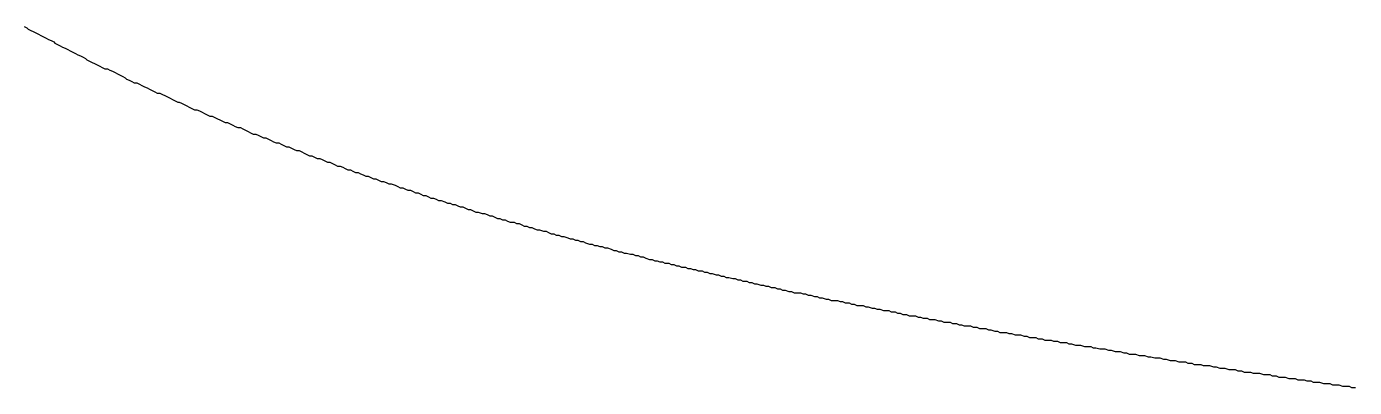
# Model space of a CAD drawing. Header units: millimetres. Extents: x 111 to 2999, y 81 to 1941.
# Drawn here: x 984.49 to 994.87, y 1359.39 to 1362.21 of the extents above; entities that cross this region are included whole.
import ezdxf

# ---------------------------------------------------------------- set-up
doc = ezdxf.new("R2010")
doc.units = ezdxf.units.MM

msp = doc.modelspace()

# ---------------------------------------------------------------- linework, layer by layer
msp.add_polyline3d([(984.47, 1362.213, 0), (984.49, 1362.203, 0), (984.5, 1362.193, 0), (984.52, 1362.183, 0), (984.54, 1362.173, 0), (984.56, 1362.163, 0), (984.58, 1362.153, 0), (984.6, 1362.143, 0), (984.62, 1362.133, 0), (984.64, 1362.123, 0), (984.66, 1362.113, 0), (984.68, 1362.103, 0), (984.7, 1362.093, 0), (984.71, 1362.083, 0), (984.73, 1362.073, 0), (984.75, 1362.063, 0), (984.77, 1362.053, 0), (984.79, 1362.043, 0), (984.81, 1362.033, 0), (984.83, 1362.023, 0), (984.85, 1362.013, 0), (984.87, 1362.003, 0), (984.89, 1361.993, 0), (984.91, 1361.983, 0), (984.93, 1361.973, 0), (984.95, 1361.963, 0), (984.96, 1361.953, 0), (984.98, 1361.943, 0), (985, 1361.933, 0), (985.02, 1361.923, 0), (985.04, 1361.913, 0), (985.06, 1361.903, 0), (985.08, 1361.893, 0), (985.1, 1361.883, 0), (985.12, 1361.883, 0), (985.14, 1361.873, 0), (985.16, 1361.863, 0), (985.18, 1361.853, 0), (985.2, 1361.843, 0), (985.22, 1361.833, 0), (985.24, 1361.823, 0), (985.26, 1361.813, 0), (985.27, 1361.803, 0), (985.29, 1361.793, 0), (985.31, 1361.783, 0), (985.33, 1361.773, 0), (985.35, 1361.773, 0), (985.37, 1361.763, 0), (985.39, 1361.753, 0), (985.41, 1361.743, 0), (985.43, 1361.733, 0), (985.45, 1361.723, 0), (985.47, 1361.713, 0), (985.49, 1361.703, 0), (985.51, 1361.693, 0), (985.53, 1361.693, 0), (985.55, 1361.683, 0), (985.57, 1361.673, 0), (985.59, 1361.663, 0), (985.61, 1361.653, 0), (985.63, 1361.643, 0), (985.65, 1361.633, 0), (985.67, 1361.623, 0), (985.68, 1361.623, 0), (985.7, 1361.613, 0), (985.72, 1361.603, 0), (985.74, 1361.593, 0), (985.76, 1361.583, 0), (985.78, 1361.573, 0), (985.8, 1361.563, 0), (985.82, 1361.563, 0), (985.84, 1361.553, 0), (985.86, 1361.543, 0), (985.88, 1361.533, 0), (985.9, 1361.523, 0), (985.92, 1361.513, 0), (985.94, 1361.513, 0), (985.96, 1361.503, 0), (985.98, 1361.493, 0), (986, 1361.483, 0), (986.02, 1361.473, 0), (986.04, 1361.463, 0), (986.06, 1361.463, 0), (986.08, 1361.453, 0), (986.1, 1361.443, 0), (986.12, 1361.433, 0), (986.14, 1361.423, 0), (986.16, 1361.423, 0), (986.18, 1361.413, 0), (986.2, 1361.403, 0), (986.22, 1361.393, 0), (986.24, 1361.383, 0), (986.26, 1361.373, 0), (986.28, 1361.373, 0), (986.3, 1361.363, 0), (986.32, 1361.353, 0), (986.34, 1361.343, 0), (986.36, 1361.343, 0), (986.38, 1361.333, 0), (986.4, 1361.323, 0), (986.42, 1361.313, 0), (986.44, 1361.303, 0), (986.46, 1361.303, 0), (986.48, 1361.293, 0), (986.5, 1361.283, 0), (986.52, 1361.273, 0), (986.54, 1361.273, 0), (986.56, 1361.263, 0), (986.58, 1361.253, 0), (986.6, 1361.243, 0), (986.62, 1361.243, 0), (986.64, 1361.233, 0), (986.66, 1361.223, 0), (986.68, 1361.213, 0), (986.7, 1361.203, 0), (986.72, 1361.203, 0), (986.74, 1361.193, 0), (986.76, 1361.183, 0), (986.78, 1361.183, 0), (986.8, 1361.173, 0), (986.82, 1361.163, 0), (986.84, 1361.153, 0), (986.86, 1361.153, 0), (986.88, 1361.143, 0), (986.9, 1361.133, 0), (986.92, 1361.123, 0), (986.94, 1361.123, 0), (986.96, 1361.113, 0), (986.98, 1361.103, 0), (987, 1361.093, 0), (987.02, 1361.093, 0), (987.04, 1361.083, 0), (987.06, 1361.073, 0), (987.08, 1361.073, 0), (987.1, 1361.063, 0), (987.12, 1361.053, 0), (987.14, 1361.043, 0), (987.16, 1361.043, 0), (987.18, 1361.033, 0), (987.2, 1361.023, 0), (987.22, 1361.023, 0), (987.24, 1361.013, 0), (987.26, 1361.003, 0), (987.28, 1361.003, 0), (987.3, 1360.993, 0), (987.32, 1360.983, 0), (987.34, 1360.983, 0), (987.37, 1360.973, 0), (987.39, 1360.963, 0), (987.41, 1360.953, 0), (987.43, 1360.953, 0), (987.45, 1360.943, 0), (987.47, 1360.933, 0), (987.49, 1360.933, 0), (987.51, 1360.923, 0), (987.53, 1360.913, 0), (987.55, 1360.913, 0), (987.57, 1360.903, 0), (987.59, 1360.893, 0), (987.61, 1360.893, 0), (987.63, 1360.883, 0), (987.65, 1360.873, 0), (987.67, 1360.873, 0), (987.69, 1360.863, 0), (987.71, 1360.853, 0), (987.73, 1360.853, 0), (987.76, 1360.843, 0), (987.78, 1360.833, 0), (987.8, 1360.833, 0), (987.82, 1360.823, 0), (987.84, 1360.823, 0), (987.86, 1360.813, 0), (987.88, 1360.803, 0), (987.9, 1360.803, 0), (987.92, 1360.793, 0), (987.94, 1360.783, 0), (987.96, 1360.783, 0), (987.98, 1360.773, 0), (988, 1360.763, 0), (988.02, 1360.763, 0), (988.05, 1360.753, 0), (988.07, 1360.753, 0), (988.09, 1360.743, 0), (988.11, 1360.733, 0), (988.13, 1360.733, 0), (988.15, 1360.723, 0), (988.17, 1360.713, 0), (988.19, 1360.713, 0), (988.21, 1360.703, 0), (988.23, 1360.703, 0), (988.25, 1360.693, 0), (988.27, 1360.683, 0), (988.3, 1360.683, 0), (988.32, 1360.673, 0), (988.34, 1360.673, 0), (988.36, 1360.663, 0), (988.38, 1360.653, 0), (988.4, 1360.653, 0), (988.42, 1360.643, 0), (988.44, 1360.643, 0), (988.46, 1360.633, 0), (988.48, 1360.623, 0), (988.5, 1360.623, 0), (988.53, 1360.613, 0), (988.55, 1360.613, 0), (988.57, 1360.603, 0), (988.59, 1360.593, 0), (988.61, 1360.593, 0), (988.63, 1360.583, 0), (988.65, 1360.583, 0), (988.67, 1360.573, 0), (988.69, 1360.573, 0), (988.72, 1360.563, 0), (988.74, 1360.553, 0), (988.76, 1360.553, 0), (988.78, 1360.543, 0), (988.8, 1360.543, 0), (988.82, 1360.533, 0), (988.84, 1360.533, 0), (988.86, 1360.523, 0), (988.89, 1360.513, 0), (988.91, 1360.513, 0), (988.93, 1360.503, 0), (988.95, 1360.503, 0), (988.97, 1360.493, 0), (988.99, 1360.493, 0), (989.01, 1360.483, 0), (989.03, 1360.483, 0), (989.06, 1360.473, 0), (989.08, 1360.463, 0), (989.1, 1360.463, 0), (989.12, 1360.453, 0), (989.14, 1360.453, 0), (989.16, 1360.443, 0), (989.18, 1360.443, 0), (989.21, 1360.433, 0), (989.23, 1360.433, 0), (989.25, 1360.423, 0), (989.27, 1360.423, 0), (989.29, 1360.413, 0), (989.31, 1360.413, 0), (989.33, 1360.403, 0), (989.36, 1360.393, 0), (989.38, 1360.393, 0), (989.4, 1360.383, 0), (989.42, 1360.383, 0), (989.44, 1360.373, 0), (989.46, 1360.373, 0), (989.48, 1360.363, 0), (989.51, 1360.363, 0), (989.53, 1360.353, 0), (989.55, 1360.353, 0), (989.57, 1360.343, 0), (989.59, 1360.343, 0), (989.61, 1360.333, 0), (989.64, 1360.333, 0), (989.66, 1360.323, 0), (989.68, 1360.323, 0), (989.7, 1360.313, 0), (989.72, 1360.313, 0), (989.74, 1360.303, 0), (989.77, 1360.303, 0), (989.79, 1360.293, 0), (989.81, 1360.293, 0), (989.83, 1360.283, 0), (989.85, 1360.283, 0), (989.88, 1360.273, 0), (989.9, 1360.273, 0), (989.92, 1360.263, 0), (989.94, 1360.263, 0), (989.96, 1360.253, 0), (989.98, 1360.253, 0), (990.01, 1360.243, 0), (990.03, 1360.243, 0), (990.05, 1360.233, 0), (990.07, 1360.233, 0), (990.09, 1360.223, 0), (990.12, 1360.223, 0), (990.14, 1360.213, 0), (990.16, 1360.213, 0), (990.18, 1360.203, 0), (990.2, 1360.203, 0), (990.23, 1360.193, 0), (990.25, 1360.193, 0), (990.27, 1360.183, 0), (990.29, 1360.183, 0), (990.31, 1360.173, 0), (990.34, 1360.173, 0), (990.36, 1360.163, 0), (990.38, 1360.163, 0), (990.4, 1360.153, 0), (990.42, 1360.153, 0), (990.45, 1360.143, 0), (990.47, 1360.143, 0), (990.49, 1360.133, 0), (990.51, 1360.133, 0), (990.54, 1360.133, 0), (990.56, 1360.123, 0), (990.58, 1360.123, 0), (990.6, 1360.113, 0), (990.62, 1360.113, 0), (990.65, 1360.103, 0), (990.67, 1360.103, 0), (990.69, 1360.093, 0), (990.71, 1360.093, 0), (990.74, 1360.083, 0), (990.76, 1360.083, 0), (990.78, 1360.073, 0), (990.8, 1360.073, 0), (990.83, 1360.073, 0), (990.85, 1360.063, 0), (990.87, 1360.063, 0), (990.89, 1360.053, 0), (990.92, 1360.053, 0), (990.94, 1360.043, 0), (990.96, 1360.043, 0), (990.98, 1360.033, 0), (991, 1360.033, 0), (991.03, 1360.033, 0), (991.05, 1360.023, 0), (991.07, 1360.023, 0), (991.1, 1360.013, 0), (991.12, 1360.013, 0), (991.14, 1360.003, 0), (991.16, 1360.003, 0), (991.19, 1359.993, 0), (991.21, 1359.993, 0), (991.23, 1359.993, 0), (991.25, 1359.983, 0), (991.28, 1359.983, 0), (991.3, 1359.973, 0), (991.32, 1359.973, 0), (991.34, 1359.963, 0), (991.37, 1359.963, 0), (991.39, 1359.953, 0), (991.41, 1359.953, 0), (991.44, 1359.953, 0), (991.46, 1359.943, 0), (991.48, 1359.943, 0), (991.5, 1359.933, 0), (991.53, 1359.933, 0), (991.55, 1359.923, 0), (991.57, 1359.923, 0), (991.59, 1359.923, 0), (991.62, 1359.913, 0), (991.64, 1359.913, 0), (991.66, 1359.903, 0), (991.69, 1359.903, 0), (991.71, 1359.903, 0), (991.73, 1359.893, 0), (991.76, 1359.893, 0), (991.78, 1359.883, 0), (991.8, 1359.883, 0), (991.82, 1359.873, 0), (991.85, 1359.873, 0), (991.87, 1359.873, 0), (991.89, 1359.863, 0), (991.92, 1359.863, 0), (991.94, 1359.853, 0), (991.96, 1359.853, 0), (991.99, 1359.853, 0), (992.01, 1359.843, 0), (992.03, 1359.843, 0), (992.06, 1359.833, 0), (992.08, 1359.833, 0), (992.1, 1359.823, 0), (992.13, 1359.823, 0), (992.15, 1359.823, 0), (992.17, 1359.813, 0), (992.19, 1359.813, 0), (992.22, 1359.803, 0), (992.24, 1359.803, 0), (992.26, 1359.803, 0), (992.29, 1359.793, 0), (992.31, 1359.793, 0), (992.33, 1359.783, 0), (992.36, 1359.783, 0), (992.38, 1359.783, 0), (992.4, 1359.773, 0), (992.43, 1359.773, 0), (992.45, 1359.763, 0), (992.48, 1359.763, 0), (992.5, 1359.763, 0), (992.52, 1359.753, 0), (992.55, 1359.753, 0), (992.57, 1359.743, 0), (992.59, 1359.743, 0), (992.62, 1359.743, 0), (992.64, 1359.733, 0), (992.66, 1359.733, 0), (992.69, 1359.723, 0), (992.71, 1359.723, 0), (992.73, 1359.723, 0), (992.76, 1359.713, 0), (992.78, 1359.713, 0), (992.81, 1359.713, 0), (992.83, 1359.703, 0), (992.85, 1359.703, 0), (992.88, 1359.693, 0), (992.9, 1359.693, 0), (992.92, 1359.693, 0), (992.95, 1359.683, 0), (992.97, 1359.683, 0), (993, 1359.673, 0), (993.02, 1359.673, 0), (993.04, 1359.673, 0), (993.07, 1359.663, 0), (993.09, 1359.663, 0), (993.11, 1359.653, 0), (993.14, 1359.653, 0), (993.16, 1359.653, 0), (993.19, 1359.643, 0), (993.21, 1359.643, 0), (993.23, 1359.643, 0), (993.26, 1359.633, 0), (993.28, 1359.633, 0), (993.31, 1359.623, 0), (993.33, 1359.623, 0), (993.35, 1359.623, 0), (993.38, 1359.613, 0), (993.4, 1359.613, 0), (993.43, 1359.603, 0), (993.45, 1359.603, 0), (993.47, 1359.603, 0), (993.5, 1359.593, 0), (993.52, 1359.593, 0), (993.55, 1359.593, 0), (993.57, 1359.583, 0), (993.6, 1359.583, 0), (993.62, 1359.573, 0), (993.64, 1359.573, 0), (993.67, 1359.573, 0), (993.69, 1359.563, 0), (993.72, 1359.563, 0), (993.74, 1359.563, 0), (993.77, 1359.553, 0), (993.79, 1359.553, 0), (993.82, 1359.543, 0), (993.84, 1359.543, 0), (993.86, 1359.543, 0), (993.89, 1359.533, 0), (993.91, 1359.533, 0), (993.94, 1359.533, 0), (993.96, 1359.523, 0), (993.99, 1359.523, 0), (994.01, 1359.513, 0), (994.04, 1359.513, 0), (994.06, 1359.513, 0), (994.08, 1359.503, 0), (994.11, 1359.503, 0), (994.13, 1359.503, 0), (994.16, 1359.493, 0), (994.18, 1359.493, 0), (994.21, 1359.493, 0), (994.23, 1359.483, 0), (994.26, 1359.483, 0), (994.28, 1359.473, 0), (994.31, 1359.473, 0), (994.33, 1359.473, 0), (994.36, 1359.463, 0), (994.38, 1359.463, 0), (994.41, 1359.463, 0), (994.43, 1359.453, 0), (994.46, 1359.453, 0), (994.48, 1359.453, 0), (994.5, 1359.443, 0), (994.53, 1359.443, 0), (994.55, 1359.433, 0), (994.58, 1359.433, 0), (994.6, 1359.433, 0), (994.63, 1359.423, 0), (994.65, 1359.423, 0), (994.68, 1359.423, 0), (994.7, 1359.413, 0), (994.73, 1359.413, 0), (994.75, 1359.413, 0), (994.78, 1359.403, 0), (994.8, 1359.403, 0), (994.83, 1359.403, 0), (994.85, 1359.393, 0), (994.88, 1359.393, 0)])

doc.saveas('drawing.dxf')
